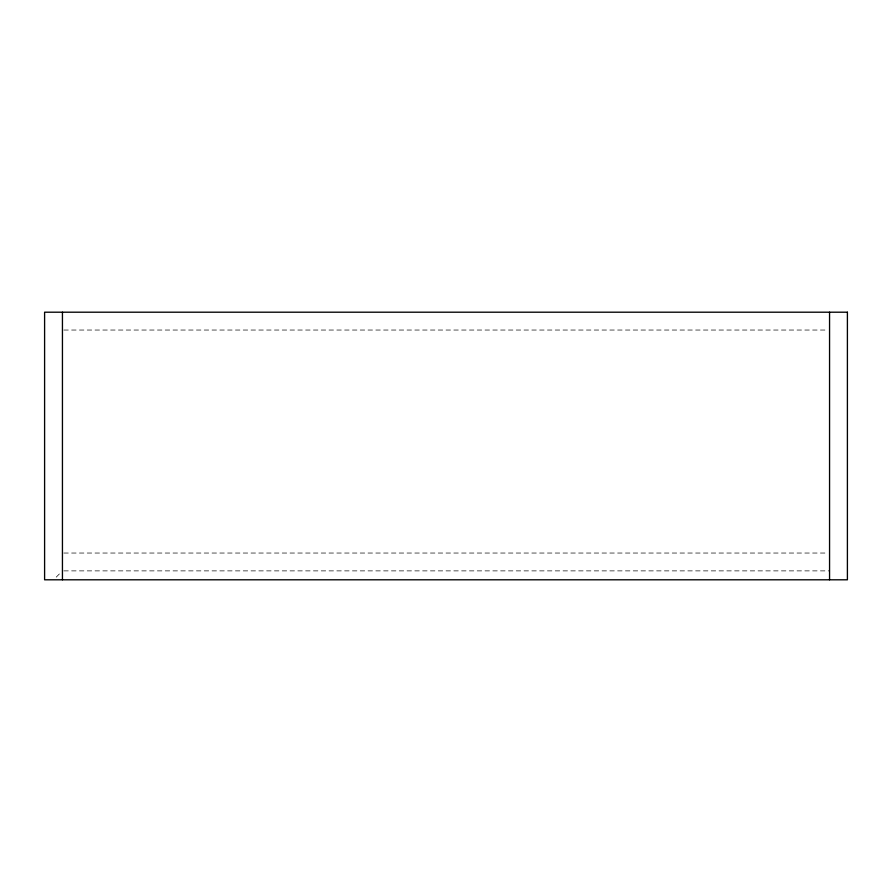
<?xml version="1.0" encoding="UTF-8"?>
<svg xmlns="http://www.w3.org/2000/svg" width="892" height="892" viewBox="0 0 892 892"><rect width="100%" height="100%" fill="white"/><g stroke="black" fill="none" stroke-linecap="round" stroke-linejoin="round"><path stroke-width="0.67" stroke-dasharray="4.46 3.34" d="M56.229 577.124L59.775 573.556M63.834 330.04L828.166 330.04M63.834 553.04L828.166 553.04M63.834 570.88L829.56 570.88"/><path stroke-width="1.34" d="M829.56 312.2L829.56 579.8M62.44 312.2L62.44 579.8M847.4 312.2L44.6 312.2L44.6 579.8L847.4 579.8L847.4 312.2"/></g></svg>
